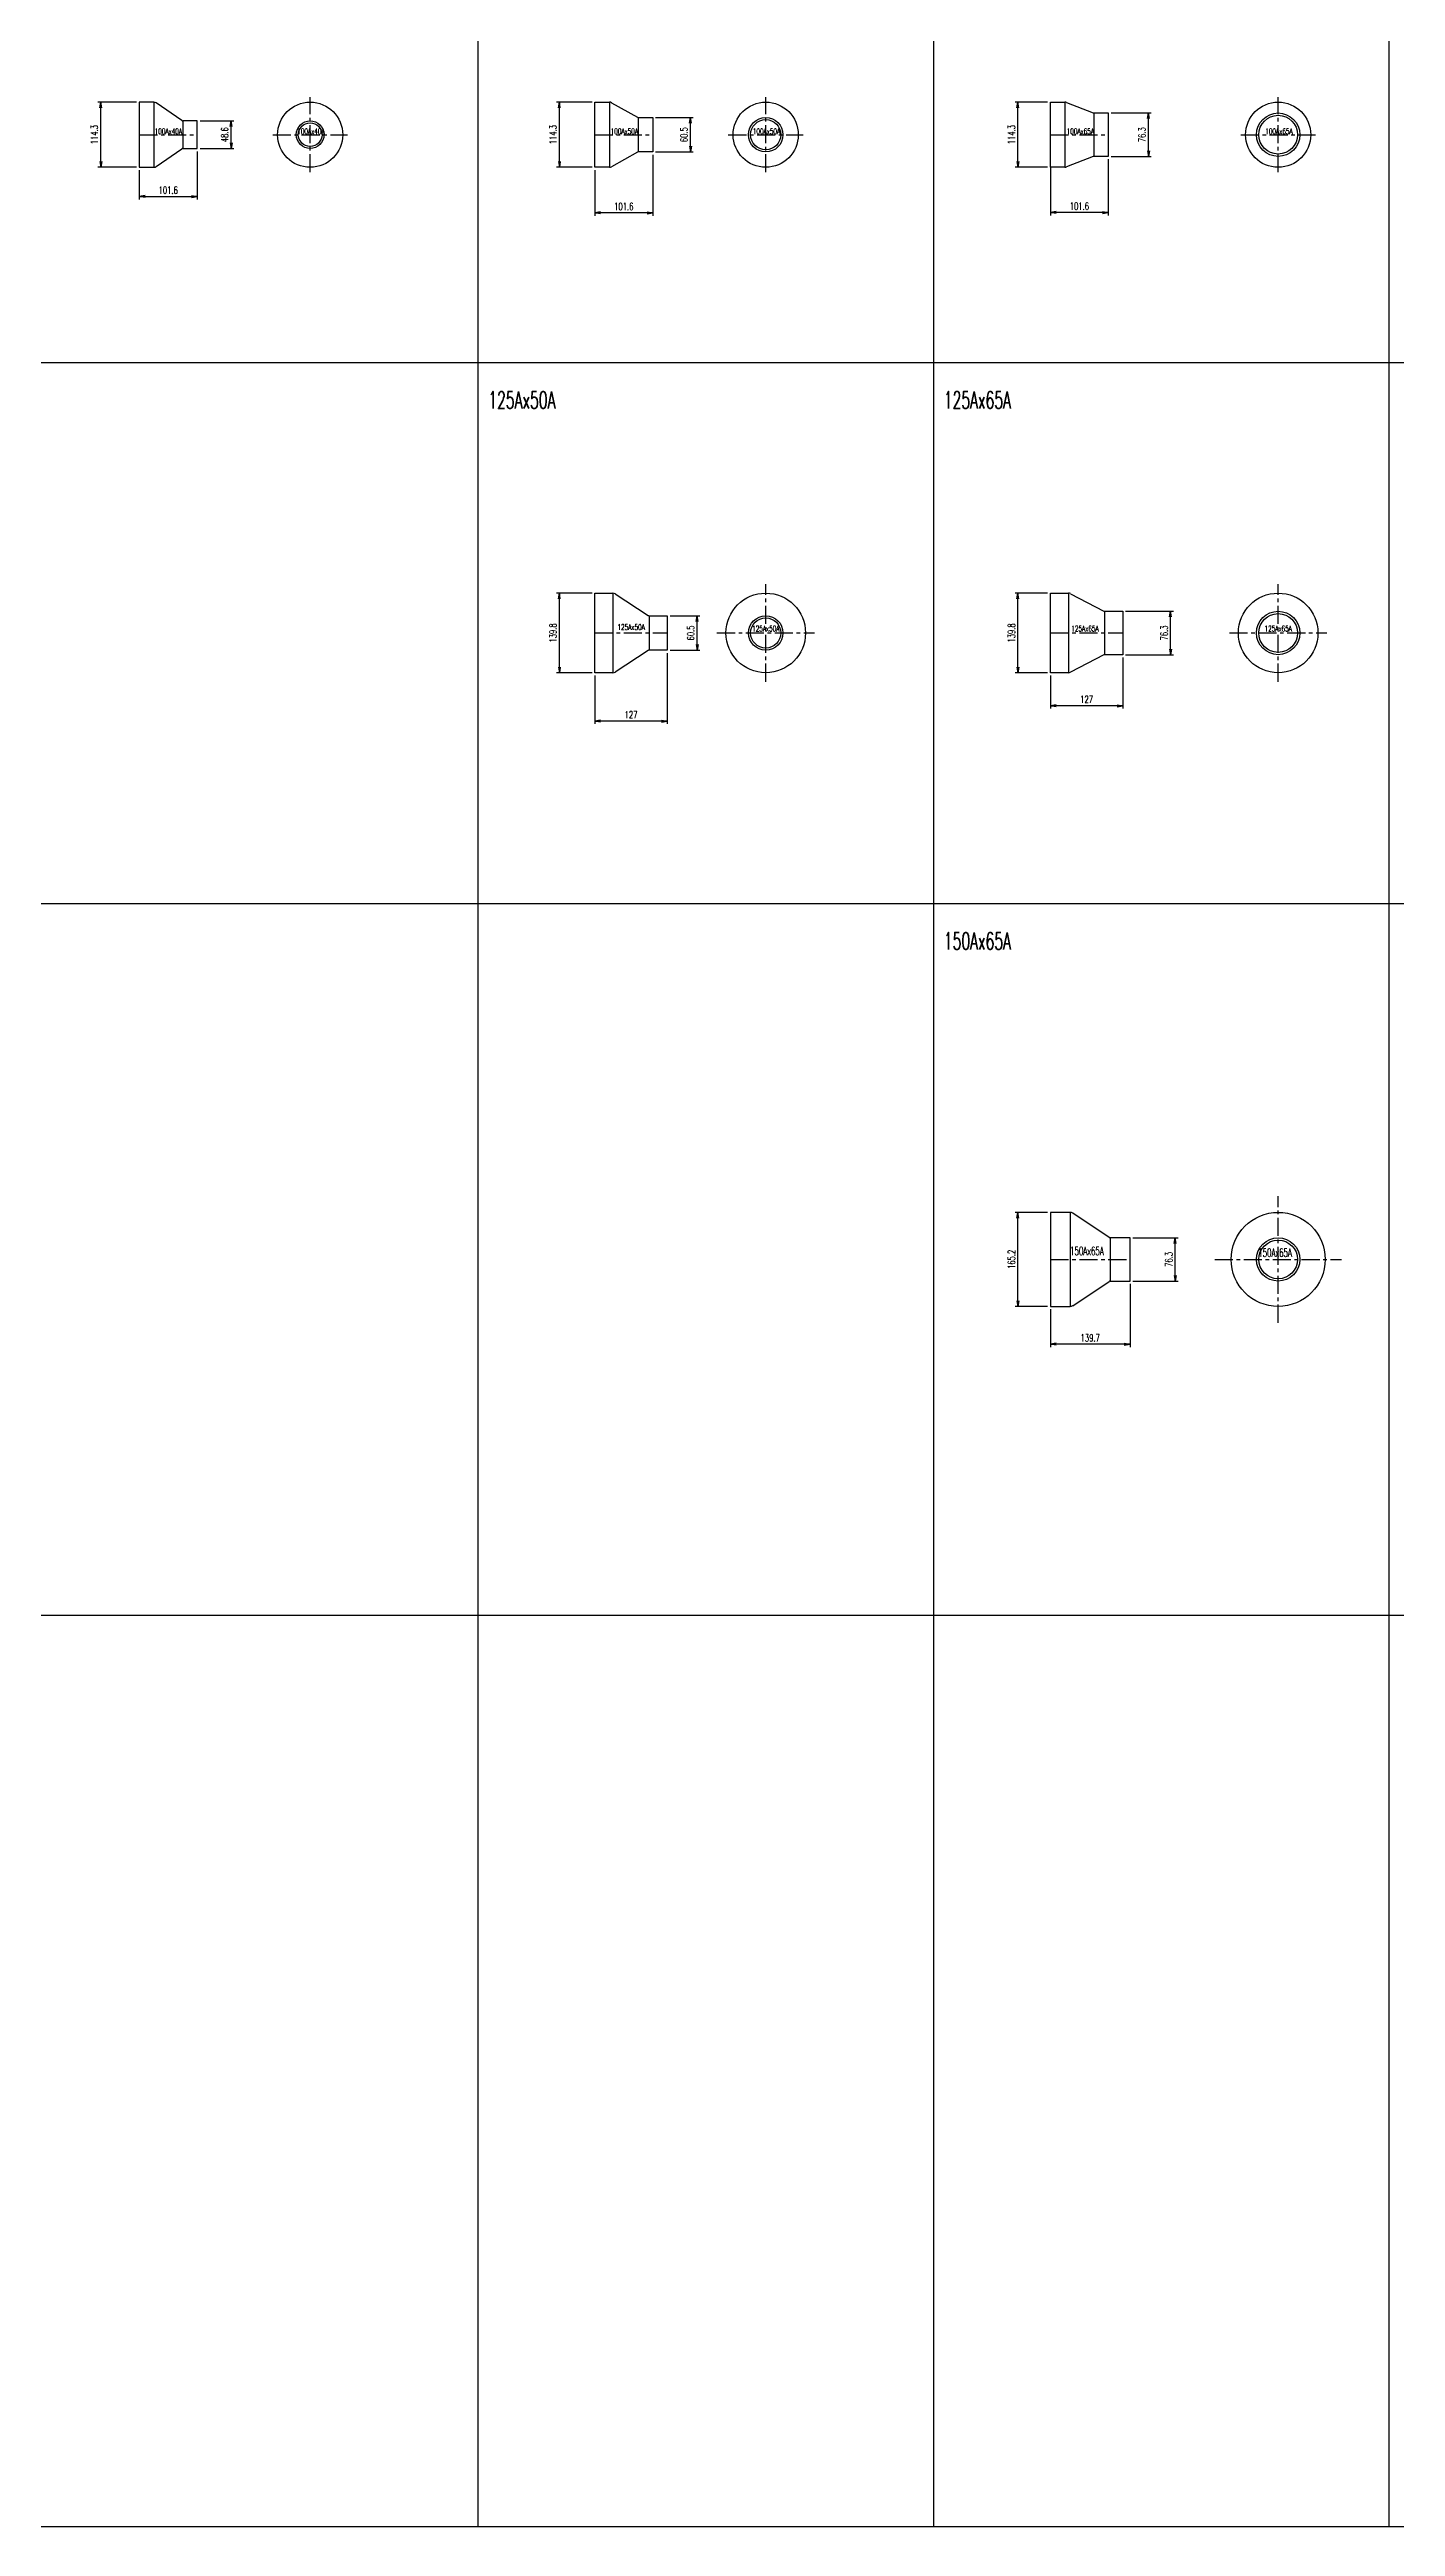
# Model space of a CAD drawing. Header units: millimetres. Extents: x 2090 to 42062, y -14812 to 2738.
# Drawn here: x 24450 to 26814, y -6552 to -2203 of the extents above; entities that cross this region are included whole.
import ezdxf

# ---------------------------------------------------------------- set-up
doc = ezdxf.new("R2010")
doc.units = ezdxf.units.MM
doc.linetypes.add('CENTER', pattern=[50.8, 31.75, -6.35, 6.35, -6.35])
for name, color, linetype in [('#配管（SUS)', 220, 'Continuous'), ('DIM', 1, 'Continuous'), ('skeleton', 7, 'Continuous')]:
    doc.layers.add(name, color=color, linetype=linetype)
doc.styles.add('kpk', font='romans.shx', dxfattribs={"width": 0.7, "bigfont": 'extfont2.shx'})
doc.styles.get("Standard").update_dxf_attribs({"font": 'romans.shx', "bigfont": 'extfont.shx'})

# ---------------------------------------------------------------- blocks, each defined once
blk = doc.blocks.new('_Open')
at = {"color": 0, "linetype": 'ByBlock', "lineweight": -2}
for p, q in [((-1, 0.17), (0, 0)), ((-1, -0.17), (0, 0)), ((0, 0), (-1, 0))]:
    blk.add_line(p, q, dxfattribs=at)
blk = doc.blocks.new('A$C10A14B15')
at = {"layer": '#配管（SUS)', "color": 0, "linetype": 'ByBlock'}
for p, q in [((-76.2, 57.1), (-101.6, 57.1)), ((-101.6, 57.1), (-101.6, -57.1)), ((-76.2, 57.1), (-76.2, -57.1)), ((-27.1, 24.8), (-71.9, 55.8)), ((-25.4, 24.3), (-25.4, -24.3)), ((0, 24.3), (-25.4, 24.3)), ((0, -24.3), (0, 24.3)), ((-71.9, -55.8), (-27.1, -24.8)), ((-25.4, -24.3), (0, -24.3)), ((-101.6, -57.1), (-76.2, -57.1))]:
    blk.add_line(p, q, dxfattribs=at)
at = {"layer": '#配管（SUS)', "color": 2, "linetype": 'CENTER'}
blk.add_line((-101.6, 0), (0, 0), dxfattribs=at)
at = {"layer": '#配管（SUS)', "color": 0, "linetype": 'ByBlock'}
for centre, radius, start, end in [((-76.2, 49.6), 7.5, 55.3468, 90), ((-25.4, 27.3), 3, 235.3468, 270), ((-25.4, -27.3), 3, 90, 124.6532), ((-76.2, -49.6), 7.5, 270, 304.6532)]:
    blk.add_arc(centre, radius, start, end, dxfattribs=at)
at = {"layer": 'Defpoints', "color": 5, "width": 0.6}
blk.add_text('100Ax40A', height=10, dxfattribs=at).set_placement((-74.6, 0.9))
blk = doc.blocks.new('A$C03FA02CB')
at = {"layer": '#配管（SUS)', "color": 2, "linetype": 'CENTER'}
for p, q in [((0, -65.8), (0, 65.8)), ((-65.8, 0), (65.8, 0))]:
    blk.add_line(p, q, dxfattribs=at)
at = {"layer": '#配管（SUS)', "color": 0, "linetype": 'ByBlock'}
for radius in [57.2, 24.3, 20.8]:
    blk.add_circle((0, 0), radius, dxfattribs=at)
at = {"layer": 'Defpoints', "color": 5, "width": 0.6}
blk.add_text('100Ax40A', height=10, dxfattribs=at).set_placement((-22.6, 0.9))
blk = doc.blocks.new('A$C46F14BEC')
at = {"layer": '#配管（SUS)', "color": 0, "linetype": 'ByBlock'}
for p, q in [((-101.6, -57.1), (-101.6, 57.1)), ((-101.6, 57.1), (-76.2, 57.1)), ((-76.2, 57.1), (-76.2, -57.1)), ((-72.5, 56.2), (-26.9, 30.6)), ((-25.4, 30.2), (-25.4, -30.2)), ((-25.4, 30.2), (0, 30.2)), ((0, 30.2), (0, -30.2)), ((-26.9, -30.6), (-72.5, -56.2)), ((0, -30.2), (-25.4, -30.2)), ((-76.2, -57.1), (-101.6, -57.1))]:
    blk.add_line(p, q, dxfattribs=at)
at = {"layer": '#配管（SUS)', "color": 2, "linetype": 'CENTER'}
blk.add_line((-101.6, 0), (0, 0), dxfattribs=at)
at = {"layer": '#配管（SUS)', "color": 0, "linetype": 'ByBlock'}
for centre, radius, start, end in [((-76.2, 49.6), 7.5, 60.7643, 90), ((-25.4, 33.2), 3, 240.7643, 270), ((-25.4, -33.2), 3, 90, 119.2357), ((-76.2, -49.6), 7.5, 270, 299.2357)]:
    blk.add_arc(centre, radius, start, end, dxfattribs=at)
at = {"layer": 'Defpoints', "color": 5, "width": 0.6}
blk.add_text('100Ax50A', height=10, dxfattribs=at).set_placement((-73.9, 0.9))
blk = doc.blocks.new('A$C549A20E2')
at = {"layer": '#配管（SUS)', "color": 2, "linetype": 'CENTER'}
for p, q in [((0, -65.8), (0, 65.8)), ((-65.8, 0), (65.8, 0))]:
    blk.add_line(p, q, dxfattribs=at)
at = {"layer": '#配管（SUS)', "color": 0, "linetype": 'ByBlock'}
for radius in [57.2, 30.3, 26.5]:
    blk.add_circle((0, 0), radius, dxfattribs=at)
at = {"layer": 'Defpoints', "color": 5, "width": 0.6}
blk.add_text('100Ax50A', height=10, dxfattribs=at).set_placement((-22.6, 0.9))
blk = doc.blocks.new('A$C20FC5B13')
at = {"layer": '#配管（SUS)', "color": 0, "linetype": 'ByBlock'}
for p, q in [((-127, -69.9), (-127, 69.9)), ((-127, 69.9), (-95.2, 69.9)), ((-95.2, 69.9), (-95.2, -69.9)), ((-91.1, 68.7), (-33.4, 30.7)), ((-31.8, 30.3), (-31.8, -30.2)), ((-31.8, 30.3), (0, 30.3)), ((0, 30.3), (0, -30.2)), ((-33.4, -30.7), (-91.1, -68.7)), ((0, -30.2), (-31.8, -30.2)), ((-95.2, -69.9), (-127, -69.9))]:
    blk.add_line(p, q, dxfattribs=at)
at = {"layer": '#配管（SUS)', "color": 2, "linetype": 'CENTER'}
blk.add_line((-127, 0), (0, 0), dxfattribs=at)
at = {"layer": '#配管（SUS)', "color": 0, "linetype": 'ByBlock'}
for centre, radius, start, end in [((-95.2, 62.4), 7.5, 56.6537, 90), ((-31.8, 33.3), 3, 236.6537, 270), ((-31.8, -33.2), 3, 90, 123.3463), ((-95.2, -62.4), 7.5, 270, 303.3463)]:
    blk.add_arc(centre, radius, start, end, dxfattribs=at)
at = {"layer": 'Defpoints', "color": 5, "width": 0.6}
blk.add_text('125Ax50A', height=10, dxfattribs=at).set_placement((-87.3, 5.3))
blk = doc.blocks.new('A$C78775FD1')
at = {"layer": '#配管（SUS)', "color": 2, "linetype": 'CENTER'}
for p, q in [((0, -85.6), (0, 85.6)), ((-85.6, 0), (85.6, 0))]:
    blk.add_line(p, q, dxfattribs=at)
at = {"layer": '#配管（SUS)', "color": 0, "linetype": 'ByBlock'}
for radius in [69.9, 30.3, 26.5]:
    blk.add_circle((0, 0), radius, dxfattribs=at)
at = {"layer": 'Defpoints', "color": 5, "width": 0.6}
blk.add_text('125Ax50A', height=10, dxfattribs=at).set_placement((-23.9, 2.8))
blk = doc.blocks.new('A$C34907537')
at = {"layer": '#配管（SUS)', "color": 0, "linetype": 'ByBlock'}
for p, q in [((-101.6, -57.1), (-101.6, 57.1)), ((-101.6, 57.1), (-76.2, 57.1)), ((-76.2, 57.1), (-76.2, -57.1)), ((-73.5, 56.6), (-26.5, 38.4)), ((-25.4, 38.1), (-25.4, -38.1)), ((-25.4, 38.1), (0, 38.1)), ((0, 38.1), (0, -38.1)), ((-26.5, -38.4), (-73.5, -56.6)), ((0, -38.1), (-25.4, -38.1)), ((-76.2, -57.1), (-101.6, -57.1))]:
    blk.add_line(p, q, dxfattribs=at)
at = {"layer": '#配管（SUS)', "color": 2, "linetype": 'CENTER'}
blk.add_line((-101.6, 0), (0, 0), dxfattribs=at)
at = {"layer": '#配管（SUS)', "color": 0, "linetype": 'ByBlock'}
for centre, radius, start, end in [((-76.2, 49.6), 7.5, 68.7384, 90), ((-25.4, 41.1), 3, 248.7384, 270), ((-25.4, -41.1), 3, 90, 111.2616), ((-76.2, -49.6), 7.5, 270, 291.2616)]:
    blk.add_arc(centre, radius, start, end, dxfattribs=at)
at = {"layer": 'Defpoints', "color": 5, "width": 0.6}
blk.add_text('100Ax65A', height=10, dxfattribs=at).set_placement((-73.1, 0.9))
blk = doc.blocks.new('A$C4BA31DF5')
at = {"layer": '#配管（SUS)', "color": 2, "linetype": 'CENTER'}
for p, q in [((0, -65.8), (0, 65.8)), ((-65.8, 0), (65.8, 0))]:
    blk.add_line(p, q, dxfattribs=at)
at = {"layer": '#配管（SUS)', "color": 0, "linetype": 'ByBlock'}
for radius in [57.2, 38.1, 34]:
    blk.add_circle((0, 0), radius, dxfattribs=at)
at = {"layer": 'Defpoints', "color": 5, "width": 0.6}
blk.add_text('100Ax65A', height=10, dxfattribs=at).set_placement((-22.6, 0.9))
blk = doc.blocks.new('A$C6B20523B')
at = {"layer": '#配管（SUS)', "color": 0, "linetype": 'ByBlock'}
for p, q in [((-127, -69.9), (-127, 69.9)), ((-127, 69.9), (-95.2, 69.9)), ((-95.2, 69.9), (-95.2, -69.9)), ((-91.7, 69), (-33.2, 38.5)), ((-31.8, 38.2), (-31.8, -38.1)), ((-31.8, 38.2), (0, 38.2)), ((0, 38.2), (0, -38.1)), ((-33.2, -38.5), (-91.7, -69)), ((0, -38.1), (-31.8, -38.1)), ((-95.2, -69.9), (-127, -69.9))]:
    blk.add_line(p, q, dxfattribs=at)
at = {"layer": '#配管（SUS)', "color": 2, "linetype": 'CENTER'}
blk.add_line((-127, 0), (0, 0), dxfattribs=at)
at = {"layer": '#配管（SUS)', "color": 0, "linetype": 'ByBlock'}
for centre, radius, start, end in [((-95.2, 62.4), 7.5, 62.4357, 90), ((-31.8, 41.2), 3, 242.4357, 270), ((-31.8, -41.1), 3, 90, 117.5643), ((-95.2, -62.4), 7.5, 270, 297.5643)]:
    blk.add_arc(centre, radius, start, end, dxfattribs=at)
at = {"layer": 'Defpoints', "color": 5, "width": 0.6}
blk.add_text('125Ax65A', height=10, dxfattribs=at).set_placement((-90.4, 2.8))
blk = doc.blocks.new('A$C1DD740EA')
at = {"layer": '#配管（SUS)', "color": 2, "linetype": 'CENTER'}
for p, q in [((0, -85.6), (0, 85.6)), ((-85.6, 0), (85.6, 0))]:
    blk.add_line(p, q, dxfattribs=at)
at = {"layer": '#配管（SUS)', "color": 0, "linetype": 'ByBlock'}
for radius in [69.9, 38.1, 34]:
    blk.add_circle((0, 0), radius, dxfattribs=at)
at = {"layer": 'Defpoints', "color": 5, "width": 0.6}
blk.add_text('125Ax65A', height=10, dxfattribs=at).set_placement((-23.9, 2.8))
blk = doc.blocks.new('A$C2D09417A')
at = {"layer": '#配管（SUS)', "color": 0, "linetype": 'ByBlock'}
for p, q in [((-104.8, 82.6), (-139.7, 82.6)), ((-139.7, 82.6), (-139.7, -82.6)), ((-104.8, 82.6), (-104.8, -82.6)), ((-36.6, 38.7), (-100.4, 81.3)), ((-34.9, 38.1), (-34.9, -38.1)), ((0, 38.1), (-34.9, 38.1)), ((0, -38.1), (0, 38.1)), ((-100.4, -81.3), (-36.6, -38.7)), ((-34.9, -38.1), (0, -38.1)), ((-139.7, -82.6), (-104.8, -82.6))]:
    blk.add_line(p, q, dxfattribs=at)
at = {"layer": '#配管（SUS)', "color": 2, "linetype": 'CENTER'}
blk.add_line((-139.7, 0), (0, 0), dxfattribs=at)
at = {"layer": '#配管（SUS)', "color": 0, "linetype": 'ByBlock'}
for centre, radius, start, end in [((-104.8, 74.6), 8, 56.2662, 90), ((-34.9, 41.2), 3, 236.2662, 270), ((-34.9, -41.2), 3, 90, 123.7338), ((-104.8, -74.6), 8, 270, 303.7338)]:
    blk.add_arc(centre, radius, start, end, dxfattribs=at)
at = {"layer": 'Defpoints', "color": 5, "width": 0.6}
blk.add_text('150Ax65A', height=15, dxfattribs=at).set_placement((-105.1, 7.3))
blk = doc.blocks.new('A$C1D58503E')
at = {"layer": '#配管（SUS)', "color": 2, "linetype": 'CENTER'}
for p, q in [((0, -111.2), (0, 111.2)), ((-111.2, 0), (111.2, 0))]:
    blk.add_line(p, q, dxfattribs=at)
at = {"layer": '#配管（SUS)', "color": 0, "linetype": 'ByBlock'}
for radius in [82.6, 38.1, 34]:
    blk.add_circle((0, 0), radius, dxfattribs=at)
at = {"layer": 'Defpoints', "color": 5, "width": 0.6}
blk.add_text('150Ax65A', height=15, dxfattribs=at).set_placement((-34.9, 4.4))

msp = doc.modelspace()

# ---------------------------------------------------------------- linework, layer by layer
at = {"layer": 'DIM', "color": 9}
for p, q in [((24602.823, -2295.282), (24535.206, -2295.282)), ((25402.823, -2295.282), (25340.392, -2295.282)), ((26202.823, -2295.282), (26145.673, -2295.282)), ((24540.206, -2399.582), (24540.206, -2305.282)), ((24714.423, -2328.132), (24774.016, -2328.132)), ((24769.016, -2366.732), (24769.016, -2338.132)), ((25345.392, -2399.582), (25345.392, -2305.282)), ((25514.423, -2322.182), (25580.597, -2322.182)), ((25575.597, -2372.682), (25575.597, -2332.182)), ((26150.673, -2399.582), (26150.673, -2305.282)), ((26314.423, -2314.282), (26384.779, -2314.282)), ((26379.779, -2380.582), (26379.779, -2324.282)), ((24709.423, -2381.732), (24709.423, -2466.113)), ((24714.423, -2376.732), (24774.016, -2376.732)), ((25509.423, -2387.682), (25509.423, -2494.787)), ((25514.423, -2382.682), (25580.597, -2382.682)), ((26314.423, -2390.582), (26384.779, -2390.582)), ((24602.823, -2409.582), (24535.206, -2409.582)), ((24607.823, -2414.582), (24607.823, -2466.113)), ((25402.823, -2409.582), (25340.392, -2409.582)), ((25407.823, -2414.582), (25407.823, -2494.787)), ((26202.823, -2409.582), (26145.673, -2409.582)), ((26207.823, -2410.082), (26207.823, -2494.181)), ((26309.423, -2395.582), (26309.423, -2494.181)), ((24617.823, -2461.113), (24699.423, -2461.113)), ((25499.423, -2489.787), (25417.823, -2489.787)), ((26299.423, -2489.181), (26217.823, -2489.181)), ((25402.823, -3157.532), (25340.392, -3157.532)), ((25345.392, -3287.332), (25345.392, -3167.532)), ((26202.823, -3157.532), (26145.673, -3157.532)), ((26150.673, -3287.332), (26150.673, -3167.532)), ((25539.823, -3197.182), (25592.296, -3197.182)), ((25587.296, -3247.682), (25587.296, -3207.182)), ((26339.823, -3189.282), (26423.72, -3189.282)), ((26418.72, -3255.582), (26418.72, -3199.282)), ((25539.823, -3257.682), (25592.296, -3257.682)), ((25402.823, -3297.332), (25340.392, -3297.332)), ((25407.823, -3302.332), (25407.823, -3387.248)), ((25534.823, -3262.682), (25534.823, -3387.248)), ((26202.823, -3297.332), (26145.673, -3297.332)), ((26207.823, -3302.332), (26207.823, -3360.152)), ((26334.823, -3270.582), (26334.823, -3360.152)), ((26339.823, -3265.582), (26423.72, -3265.582)), ((25524.823, -3382.248), (25417.823, -3382.248)), ((26324.823, -3355.152), (26217.823, -3355.152)), ((26202.823, -4244.832), (26145.673, -4244.832)), ((26150.673, -4400.032), (26150.673, -4254.832)), ((26352.523, -4289.282), (26431.951, -4289.282)), ((26426.951, -4355.582), (26426.951, -4299.282)), ((26347.523, -4370.582), (26347.523, -4481.458)), ((26352.523, -4365.582), (26431.951, -4365.582)), ((26202.823, -4410.032), (26145.673, -4410.032)), ((26207.823, -4415.032), (26207.823, -4481.458)), ((26337.523, -4476.458), (26217.823, -4476.458))]:
    msp.add_line(p, q, dxfattribs=at)
at = {"layer": 'skeleton'}
for p, q in [((25202.157, 1707.568), (25202.157, -6552.432)), ((26002.157, 1707.568), (26002.157, -6552.432)), ((26802.157, 1707.568), (26802.157, -6552.432)), ((21142.157, -2752.432), (42062.157, -2752.432)), ((21142.157, -3702.432), (42062.157, -3702.432)), ((21142.157, -4952.432), (42062.157, -4952.432)), ((21142.157, -6552.432), (42062.157, -6552.432))]:
    msp.add_line(p, q, dxfattribs=at)

# ---------------------------------------------------------------- block references
at = {"layer": '#配管（SUS)'}
for name, p in [('A$C10A14B15', (24709.423, -2352.432)), ('A$C03FA02CB', (24907.823, -2352.432)), ('A$C46F14BEC', (25509.423, -2352.432)), ('A$C549A20E2', (25707.823, -2352.432)), ('A$C34907537', (26309.423, -2352.432)), ('A$C4BA31DF5', (26607.698, -2352.432)), ('A$C20FC5B13', (25534.823, -3227.432)), ('A$C78775FD1', (25707.823, -3227.432)), ('A$C6B20523B', (26334.823, -3227.432)), ('A$C1DD740EA', (26607.698, -3227.432)), ('A$C1D58503E', (26607.698, -4327.432)), ('A$C2D09417A', (26347.523, -4327.432))]:
    msp.add_blockref(name, p, dxfattribs=at)
at = {"layer": 'DIM', "color": 9, "linetype": 'ByBlock', "xscale": 10, "yscale": 10, "zscale": 10}
for p, rotation in [((24540.206, -2295.282), 90), ((25345.392, -2295.282), 90), ((26150.673, -2295.282), 90), ((24769.016, -2328.132), 90), ((25575.597, -2322.182), 90), ((26379.779, -2314.282), 90), ((24769.016, -2376.732), 270), ((25575.597, -2382.682), 270), ((26379.779, -2390.582), 270), ((24540.206, -2409.582), 270), ((25345.392, -2409.582), 270), ((26150.673, -2409.582), 270), ((24607.823, -2461.113), 180), ((25407.823, -2489.787), 180), ((26207.823, -2489.181), 180), ((25345.392, -3157.532), 90), ((26150.673, -3157.532), 90), ((25587.296, -3197.182), 90), ((26418.72, -3189.282), 90), ((25587.296, -3257.682), 270), ((26418.72, -3265.582), 270), ((25345.392, -3297.332), 270), ((26150.673, -3297.332), 270), ((25407.823, -3382.248), 180), ((26207.823, -3355.152), 180), ((26150.673, -4244.832), 90), ((26426.951, -4289.282), 90), ((26426.951, -4365.582), 270), ((26150.673, -4410.032), 270), ((26207.823, -4476.458), 180)]:
    msp.add_blockref('_Open', p, dxfattribs=dict(at, rotation=rotation))
for p in [(24709.423, -2461.113), (25509.423, -2489.787), (26309.423, -2489.181), (25534.823, -3382.248), (26334.823, -3355.152), (26347.523, -4476.458)]:
    msp.add_blockref('_Open', p, dxfattribs=at)

# ---------------------------------------------------------------- texts
at = {"color": 71, "width": 0.6}
for s, p in [('125Ax50A', (25220.571, -2833.298)), ('125Ax65A', (26020.571, -2833.298)), ('150Ax65A', (26020.571, -3783.298))]:
    msp.add_text(s, height=30, dxfattribs=at).set_placement(p)

# ---------------------------------------------------------------- next in the draw order: texts
at = {"layer": 'DIM', "color": 4, "linetype": 'ByBlock', "char_height": 12.5, "attachment_point": 5, "rotation": 90, "style": 'kpk', "bg_fill": 3, "box_fill_scale": 1.1, "bg_fill_color": 256, "bg_fill_true_color": 13158600, "bg_fill_transparency": 0}
for s, insert in [('114.3', (24528.956, -2352.432)), ('48.6', (24757.766, -2352.432)), ('114.3', (25334.142, -2352.432)), ('60.5', (25564.347, -2352.432)), ('114.3', (26139.423, -2352.432)), ('76.3', (26368.529, -2352.432)), ('139.8', (25334.142, -3227.432)), ('60.5', (25576.046, -3227.432)), ('139.8', (26139.423, -3227.432)), ('76.3', (26407.47, -3227.432)), ('165.2', (26139.423, -4327.432)), ('76.3', (26415.701, -4327.432))]:
    msp.add_mtext(s, dxfattribs=dict(at, insert=insert))
at = {"layer": 'DIM', "color": 4, "linetype": 'ByBlock', "char_height": 12.5, "attachment_point": 5, "style": 'kpk', "bg_fill": 3, "box_fill_scale": 1.1, "bg_fill_color": 256, "bg_fill_true_color": 13158600, "bg_fill_transparency": 0}
for s, insert in [('101.6', (24658.623, -2449.863)), ('101.6', (25458.623, -2478.537)), ('101.6', (26258.623, -2477.931)), ('127', (26271.323, -3343.902)), ('127', (25471.323, -3370.998)), ('139.7', (26277.673, -4465.208))]:
    msp.add_mtext(s, dxfattribs=dict(at, insert=insert))

doc.saveas('drawing.dxf')
